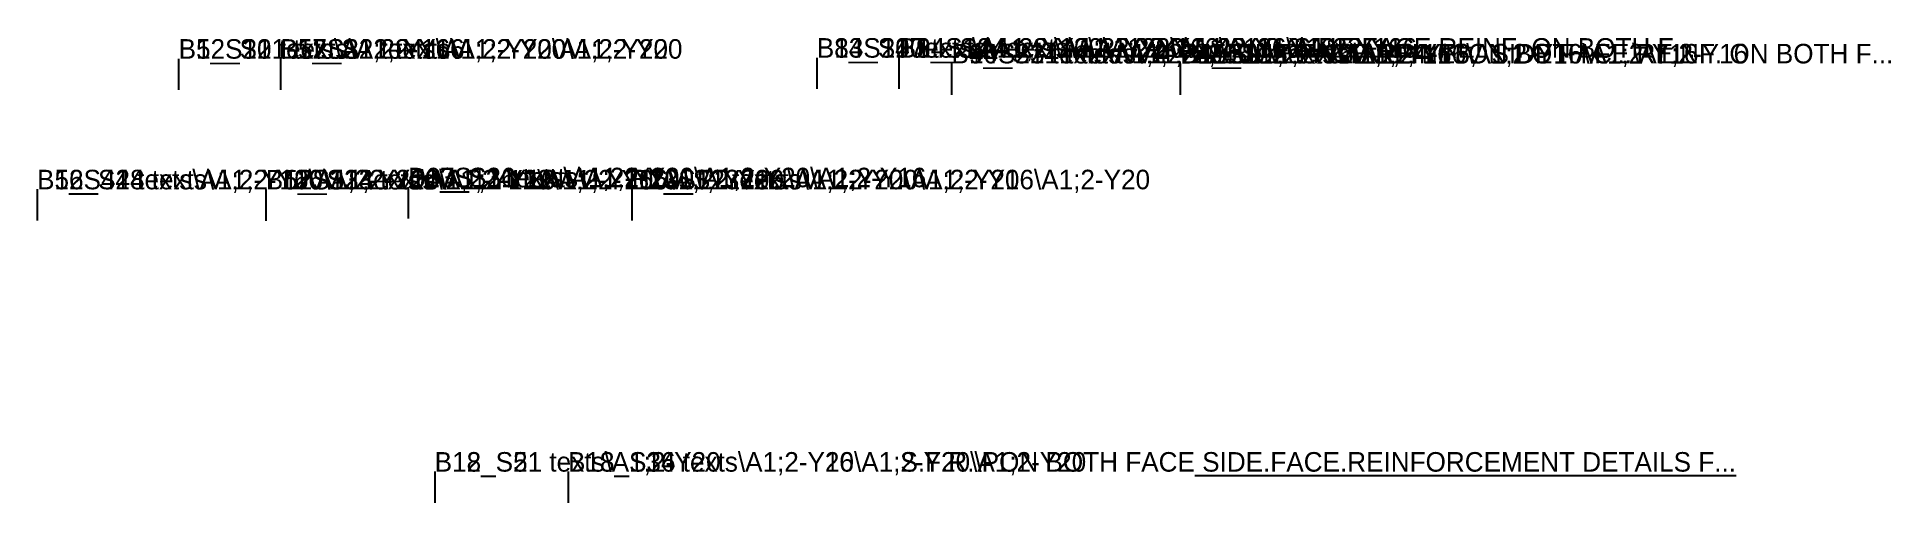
# Model space of a CAD drawing. Header units: metres. Extents: x 1792 to 49265, y 10689 to 22609.
import ezdxf

# ---------------------------------------------------------------- set-up
doc = ezdxf.new("R2010")
doc.units = ezdxf.units.M
doc.layers.add('DEBUG_ANNOTATIONS', color=7, linetype='Continuous')

msp = doc.modelspace()

# ---------------------------------------------------------------- linework, layer by layer
at = {"layer": 'DEBUG_ANNOTATIONS'}
for p, q in [((5416.264, 22056.2155), (5416.264, 21256.2155)), ((5416.264, 22056.2155), (5416.264, 21256.2155)), ((5416.264, 22056.2155), (5416.264, 21256.2155)), ((8023.76, 22056.1635), (8023.76, 21256.1635)), ((8023.76, 22056.1635), (8023.76, 21256.1635)), ((8023.76, 22056.1635), (8023.76, 21256.1635)), ((8023.76, 22056.1635), (8023.76, 21256.1635)), ((21759.6325, 22082.3045), (21759.6325, 21282.3045)), ((21759.6325, 22082.3045), (21759.6325, 21282.3045)), ((21759.6325, 22082.3045), (21759.6325, 21282.3045)), ((21759.6325, 22082.3045), (21759.6325, 21282.3045)), ((23856.1845, 22082.3045), (23856.1845, 21282.3045)), ((23856.1845, 22082.3045), (23856.1845, 21282.3045)), ((23856.1845, 22082.3045), (23856.1845, 21282.3045)), ((25209.3115, 21935.728), (25209.3115, 21135.728)), ((25209.3115, 21935.728), (25209.3115, 21135.728)), ((25209.3115, 21935.728), (25209.3115, 21135.728)), ((25209.3115, 21935.728), (25209.3115, 21135.728)), ((31065.321, 21933.064), (31065.321, 21133.064)), ((31065.321, 21933.064), (31065.321, 21133.064)), ((31065.321, 21933.064), (31065.321, 21133.064)), ((1791.8765, 18713.417), (1791.8765, 17913.417)), ((1791.8765, 18713.417), (1791.8765, 17913.417)), ((1791.8765, 18713.417), (1791.8765, 17913.417)), ((7647.886, 18710.7525), (7647.886, 17910.7525)), ((7647.886, 18710.7525), (7647.886, 17910.7525)), ((7647.886, 18710.7525), (7647.886, 17910.7525)), ((7647.886, 18710.7525), (7647.886, 17910.7525)), ((11292.319, 18765.569), (11292.319, 17965.569)), ((11292.319, 18765.569), (11292.319, 17965.569)), ((11292.319, 18765.569), (11292.319, 17965.569)), ((17024.112, 18714.209), (17024.112, 17914.209)), ((17024.112, 18714.209), (17024.112, 17914.209)), ((17024.112, 18714.209), (17024.112, 17914.209)), ((11973.7015, 11488.546), (11973.7015, 10688.546)), ((11973.7015, 11488.546), (11973.7015, 10688.546)), ((15388.6225, 11488.546), (15388.6225, 10688.546)), ((15388.6225, 11488.546), (15388.6225, 10688.546))]:
    msp.add_line(p, q, dxfattribs=at)

# ---------------------------------------------------------------- texts
for s, p in [('B1_S22 texts\\A1;2-Y16\\A1;2-Y20', (5416.264, 22056.2155)), ('B12_S11 texts\\A1;2-Y16', (5416.264, 22056.2155)), ('B5_S10 texts', (5416.264, 22056.2155)), ('B1_S32 texts\\A1;2-Y20\\A1;2-Y20', (8023.76, 22056.1635)), ('B5_S22 texts\\A1;2-Y20\\A1;2-Y20', (8023.76, 22056.1635)), ('B12_S22 texts\\A1;2-Y20\\A1;2-Y20', (8023.76, 22056.1635)), ('B17_S22 texts\\A1;2-Y20\\A1;2-Y20', (8023.76, 22056.1635)), ('B8_S12 texts\\A1;2-Y16\\A1;2-Y16', (21759.6325, 22082.3045)), ('B13_S47 texts\\A1;2-Y20\\A1;2-Y16\\A1;2-Y16', (21759.6325, 22082.3045)), ('B3_S20 texts', (21759.6325, 22082.3045)), ('B14_S10 texts', (21759.6325, 22082.3045)), ('B3_S12 texts\\A1;2-Y20\\A1;4-Y8,  SIDE FACE REINF. ON BOTH F...', (23856.1845, 22082.3045)), ('B9_S14 texts\\A1;2-Y20\\A1;2-Y16\\A1;2-Y16', (23856.1845, 22082.3045)), ('B14_S24 texts\\A1;2-Y20\\A1;2-Y16\\A1;2-Y16', (23856.1845, 22082.3045)), ('B4_S21 texts\\A1;2-Y20', (25209.3115, 21935.728)), ('B9_S22 texts\\A1;4-Y8,  SIDE FACE REINF. ON BOTH F...\\A1;2-Y16', (25209.3115, 21935.728)), ('B10_S14 texts\\A1;2-Y20\\A1;2-Y16\\A1;2-Y16', (25209.3115, 21935.728)), ('B14_S311 texts\\A1;2-Y16\\A1;2-Y20\\A1;4-Y8,  SIDE FACE REINF. ON BOTH F...', (25209.3115, 21935.728)), ('B4_S11 texts\\A1;2-Y16', (31065.321, 21933.064)), ('B11_S12 texts\\A1;2-Y16\\A1;2-Y16', (31065.321, 21933.064)), ('B15_S15 texts\\A1;2-Y16\\A1;2-Y16\\A1;2-Y16', (31065.321, 21933.064)), ('B5_S42 texts\\A1;2-Y16\\A1;2-Y20', (1791.8765, 18713.417)), ('B12_S44 texts\\A1;2-Y16\\A1;2-Y20\\A1;2-Y16', (1791.8765, 18713.417)), ('B16_S18 texts\\A1;2-Y20\\A1;2-Y16\\A1;2-Y16', (1791.8765, 18713.417)), ('B1_S13 texts\\A1;2-Y12\\A1;2-Y20\\A1;2-Y20', (7647.886, 18710.7525)), ('B5_S32 texts\\A1;2-Y12\\A1;2-Y16', (7647.886, 18710.7525)), ('B12_S34 texts\\A1;2-Y12\\A1;2-Y16\\A1;2-Y16', (7647.886, 18710.7525)), ('B17_S13 texts\\A1;2-Y12\\A1;2-Y16\\A1;2-Y20', (7647.886, 18710.7525)), ('B6_S11 texts\\A1;2-Y20', (11292.319, 18765.569)), ('B13_S11 texts\\A1;2-Y20', (11292.319, 18765.569)), ('B17_S36 texts\\A1;2-Y20\\A1;2-Y20\\A1;2-Y16', (11292.319, 18765.569)), ('B2_S12 texts\\A1;2-Y20\\A1;2-Y20', (17024.112, 18714.209)), ('B7_S11 texts\\A1;2-Y20', (17024.112, 18714.209)), ('B13_S23 texts\\A1;2-Y20\\A1;2-Y16\\A1;2-Y20', (17024.112, 18714.209)), ('B12_S51 texts\\A1;2-Y20', (11973.7015, 11488.546)), ('B18_S21 texts\\A1;2-Y20', (11973.7015, 11488.546)), ('B13_S36 texts\\A1;2-Y16\\A1;2-Y20\\A1;2-Y20', (15388.6225, 11488.546)), ('B18_S14 texts\\A1;2-Y20\\A1;S.F.R.\\PON BOTH FACE%%U SIDE.FACE.REINFORCEMENT DETAILS F...', (15388.6225, 11488.546))]:
    msp.add_text(s, height=500, dxfattribs=at).set_placement(p)

doc.saveas('drawing.dxf')
